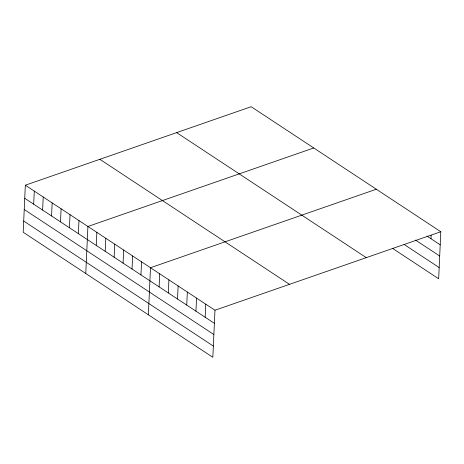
<?xml version="1.0" encoding="UTF-8"?>
<svg xmlns="http://www.w3.org/2000/svg" width="464" height="464" viewBox="0 0 464 464"><rect width="100%" height="100%" fill="white"/><g stroke="black" fill="none" stroke-linecap="round" stroke-linejoin="round"><path stroke-width="0.7" d="M25.334 185.211L23.2 232.261L212.831 357.286L214.971 310.242L25.334 185.211L251.169 106.714L440.8 231.739L438.666 278.789L392.608 248.42M33.681 204.183L34.278 191.11M42.624 210.076L43.216 197.003M51.562 215.975L52.154 202.896M60.5 221.867L61.097 208.788M69.443 227.76L70.035 214.687M78.381 233.653L78.973 220.58M85.776 273.516L87.916 226.473L313.745 147.975M96.263 245.444L96.854 232.365M105.2 251.337L105.792 238.258M114.138 257.23L114.736 244.157M123.082 263.123L123.673 250.05M132.02 269.021L132.611 255.942M140.957 274.914L141.555 261.835M148.358 314.778L150.493 267.728L376.327 189.231M159.111 286.88L159.703 273.801M168.322 292.952L168.913 279.873M177.532 299.025L178.124 285.946M186.743 305.097L187.334 292.024M195.953 311.17L196.545 298.097M205.163 317.243L205.755 304.169M430.998 238.745L431.155 235.306M214.971 310.242L440.8 231.739M426.967 236.089L440.208 244.818M415.518 240.085L439.698 256.029M404.057 244.424L439.17 267.577M176.645 132.623L366.276 257.648M99.859 159.309L289.495 284.333M24.743 198.29L214.374 323.315M24.232 209.502L213.863 334.527M23.71 221.05L213.341 346.074"/></g></svg>
